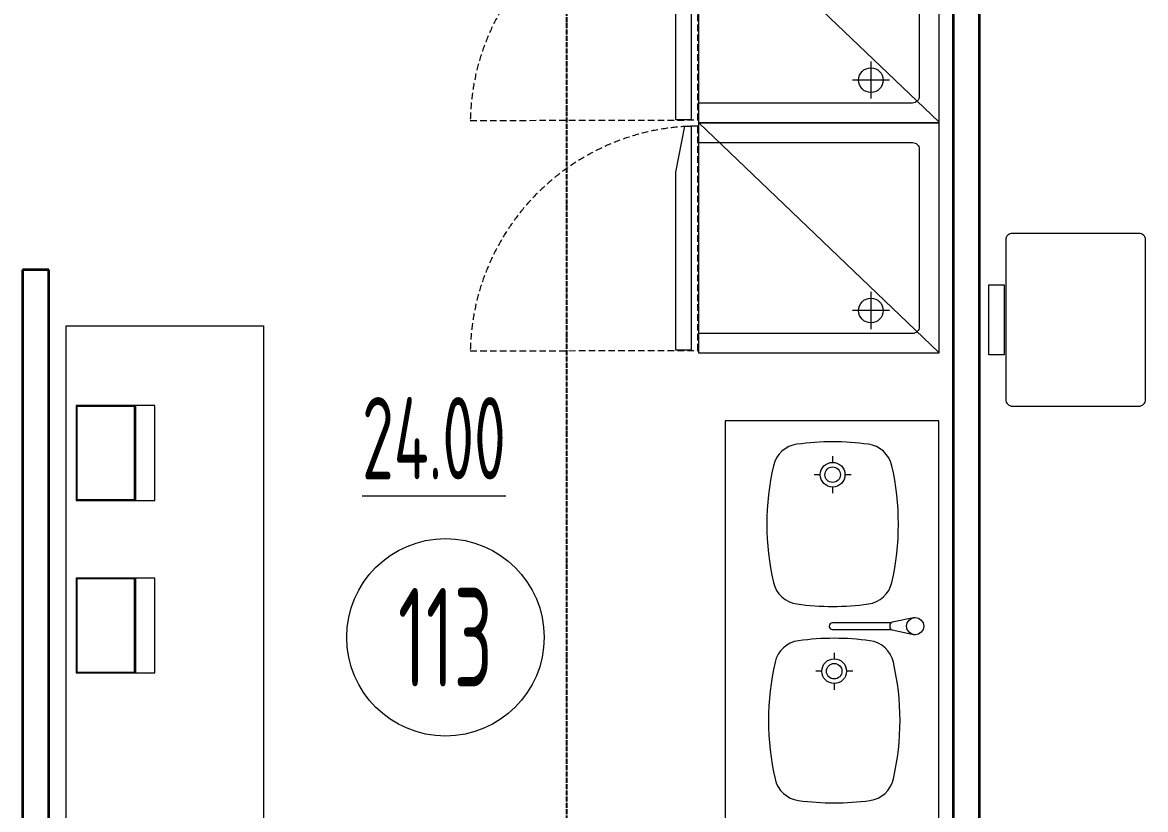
# Model space of a CAD drawing. Header units: millimetres. Extents: x 2162 to 93478, y -2737 to 52379.
# Drawn here: x 40517 to 43931, y 17941 to 20332 of the extents above; entities that cross this region are included whole.
import ezdxf
from ezdxf.enums import TextEntityAlignment as Align

# ---------------------------------------------------------------- set-up
doc = ezdxf.new("R2010")
doc.units = ezdxf.units.MM
for name, pattern in [('DASHEDX2', [1.5, 1, -0.5]), ('Штрихпунктир 15 х 2 х 2 мм', [19, 15, -2, 0, -2]), ('Штрихпунктирная', [30, 25, -2.25, 0.5, -2.25])]:
    doc.linetypes.add(name, pattern=pattern)
doc.layers.add('Axes', color=40, linetype='Штрихпунктирная')
for name, color, linetype, lineweight in [('Equipment', 4, 'Continuous', 9), ('Text', 219, 'Continuous', 20), ('Wall', 5, 'Continuous', 9)]:
    doc.layers.add(name, color=color, linetype=linetype, lineweight=lineweight)
doc.styles.add('стиль1', font='cs_gost2304.shx', dxfattribs={"width": 0.8})

# ---------------------------------------------------------------- blocks, each defined once
blk = doc.blocks.new('equipment 0576')
at = {"color": 0}
for points in [[(-350, -730), (347.3, 0.1)], [(220.3, -150.6), (220.3, -263.1)], [(164, -206.9), (276.5, -206.9)]]:
    blk.add_lwpolyline(points, dxfattribs=at)
for points in [[(-350, 0), (350, 0), (350, -730), (-350, -730)], [(-340.3, -753.3), (340.6, -753.3), (340.6, -800), (-200.2, -800), (-340.3, -772.8)]]:
    blk.add_lwpolyline(points, close=True, dxfattribs=at)
blk.add_lwpolyline([(-290, -730), (-290, -80, -0.414214), (-270, -60), (270, -60, -0.414214), (290, -80), (290, -730)], format="xyb", dxfattribs=at)
at = {"color": 0, "linetype": 'DASHEDX2', "ltscale": 20}
blk.add_lwpolyline([(-340.3, -733.3), (-340.3, -735, 0.405436), (342.9, -1424.9), (342.9, -1424.9), (341.4, -733.3)], format="xyb", close=True, dxfattribs=at)
at = {"color": 0}
blk.add_circle((220.3, -206.9), 37.5, dxfattribs=at)

msp = doc.modelspace()

# ---------------------------------------------------------------- linework, layer by layer
at = {"layer": 'Axes', "linetype": 'Штрихпунктир 15 х 2 х 2 мм'}
msp.add_line((42172.1, -1937.4), (42172.1, 21035.1), dxfattribs=at)
at = {"layer": 'Equipment'}
msp.add_lwpolyline([(43506.5, 19671.1), (43506.5, 19186.1, 0.414214), (43526.5, 19166.1), (43911.5, 19166.1, 0.414214), (43931.5, 19186.1), (43931.5, 19671.1, 0.414214), (43911.5, 19691.1), (43526.5, 19691.1, 0.414214)], format="xyb", close=True, dxfattribs=at)
for points in [[(43501.5, 19534.7), (43501.5, 19322.4), (43455.3, 19322.4), (43455.3, 19534.7)], [(40649.7, 19410.2), (41249.7, 19410.2), (41249.7, 17910.2), (40649.7, 17910.2)], [(40679.9, 18879.8), (40919.9, 18879.8), (40919.9, 19167.8), (40679.9, 19167.8)], [(40682.4, 18882.3), (40857.4, 18882.3), (40857.4, 19165.3), (40682.4, 19165.3)], [(43303.4, 19121.6), (42653.4, 19121.6), (42653.4, 17621.6), (43303.4, 17621.6)], [(40679.9, 18355.6), (40919.9, 18355.6), (40919.9, 18643.6), (40679.9, 18643.6)], [(40682.4, 18358.1), (40857.4, 18358.1), (40857.4, 18641.1), (40682.4, 18641.1)]]:
    msp.add_lwpolyline(points, close=True, dxfattribs=at)
for points in [[(40861.7, 18879.8), (40861.7, 19167.8)], [(42980.2, 19014), (42980.2, 18995.3)], [(42942.7, 18957.8), (42923.9, 18957.8)], [(43036.4, 18957.8), (43017.7, 18957.8)], [(42980.2, 18920.3), (42980.2, 18901.5)], [(40861.7, 18355.6), (40861.7, 18643.6)], [(42985, 18417), (42985, 18398.3)], [(42947.5, 18360.8), (42928.8, 18360.8)], [(43041.3, 18360.8), (43022.5, 18360.8)], [(42985, 18323.3), (42985, 18304.5)]]:
    msp.add_lwpolyline(points, dxfattribs=at)
for points in [[(43157.8, 18507.9), (42979.7, 18507.9, 0.414214), (42969.7, 18497.9), (42969.7, 18496.9, 0.414214), (42978.7, 18487.9), (43157.8, 18487.9)], [(43231, 18523.8), (43161.6, 18509.5, 0.355844), (43153.6, 18499.7), (43153.6, 18496, 0.355442), (43161.6, 18486.2), (43231, 18471.8)]]:
    msp.add_lwpolyline(points, format="xyb", dxfattribs=at)
for centre, radius in [((42980.2, 18957.8), 37.5), ((42980.2, 18957.8), 23.5), ((43231, 18497.8), 26), ((42985, 18360.8), 37.5), ((42985, 18360.8), 23.5)]:
    msp.add_circle(centre, radius, dxfattribs=at)
for centre, radius, start, end in [((42980.2, 18257.8), 800, 82.1928, 97.8072), ((42883.1, 18966.2), 85, 97.8072, 167.1618), ((43077.3, 18966.2), 85, 12.8382, 82.1928), ((43575.7, 18807.8), 795.6, 167.1259, 192.8741), ((42384.6, 18807.8), 795.6, 347.1259, 12.8741), ((42883.1, 18649.4), 85, 192.8382, 262.1928), ((43077.3, 18649.4), 85, 277.8072, 347.1618), ((42980.2, 19357.8), 800, 262.1928, 277.8072), ((42887.9, 18369.2), 85, 97.8072, 167.1618), ((42985, 17660.8), 800, 82.1928, 97.8072), ((43082.1, 18369.2), 85, 12.8382, 82.1928), ((43580.6, 18210.8), 795.6, 167.1259, 192.8741), ((42389.4, 18210.8), 795.6, 347.1259, 12.8741), ((42887.9, 18052.4), 85, 192.8382, 262.1928), ((43082.1, 18052.4), 85, 277.8072, 347.1618), ((42985, 18760.8), 800, 262.1928, 277.8072)]:
    msp.add_arc(centre, radius, start, end, dxfattribs=at)
at = {"layer": 'Text'}
msp.add_circle((41803, 18463.8), 300, dxfattribs=at)
at = {"layer": 'Wall', "lineweight": 35}
for p, q in [((43347.1, 20885.1), (43347.1, 16335.2)), ((43427.1, 16255.2), (43427.1, 20885.1)), ((40517.1, 19580.2), (40517.1, 16055.2)), ((40597.1, 19580.2), (40517.1, 19580.2)), ((40597.1, 16335.2), (40597.1, 19580.2))]:
    msp.add_line(p, q, dxfattribs=at)

# ---------------------------------------------------------------- block references
at = {"layer": 'Equipment', "rotation": 270}
for p in [(43303.4, 20376.9), (43303.4, 19676.9)]:
    msp.add_blockref('equipment 0576', p, dxfattribs=at)

# ---------------------------------------------------------------- texts
at = {"layer": 'Text', "ltscale": 100, "style": 'стиль1', "width": 0.7}
msp.add_text('%%U24.00', height=250, dxfattribs=at).set_placement((41768.1, 19068.6), align=Align.MIDDLE_CENTER)
at = {"layer": 'Text', "style": 'стиль1', "width": 0.7}
msp.add_text('113', height=300, dxfattribs=at).set_placement((41803, 18463.8), align=Align.MIDDLE_CENTER)

doc.saveas('drawing.dxf')
